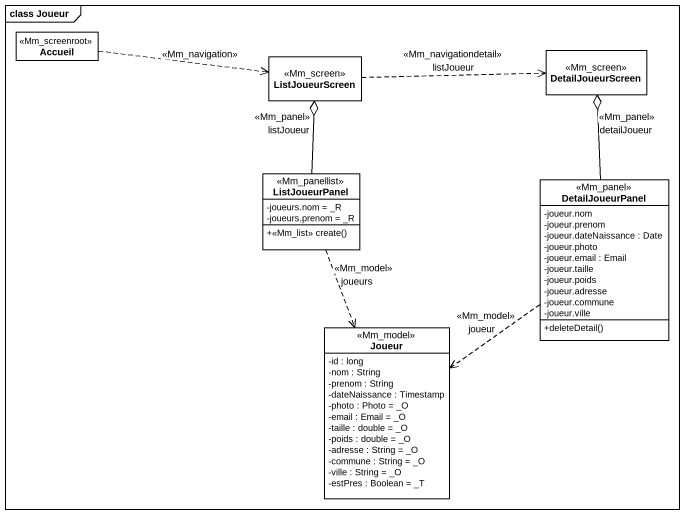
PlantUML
@startuml
mainframe class Joueur
hide circle
hide empty members
skinparam classAttributeIconSize 0
class Accueil <<Mm_screenroot>>
class DetailJoueurScreen <<Mm_screen>>
class ListJoueurScreen <<Mm_screen>>
class ListJoueurPanel <<Mm_panellist>> {
  -joueurs.nom = _R
  -joueurs.prenom = _R
  +<<Mm_list>> create()
}
class DetailJoueurPanel <<Mm_panel>> {
  -joueur.nom
  -joueur.prenom
  -joueur.dateNaissance : Date
  -joueur.photo
  -joueur.email : Email
  -joueur.taille
  -joueur.poids
  -joueur.adresse
  -joueur.commune
  -joueur.ville
  +deleteDetail()
}
class Joueur <<Mm_model>> {
  -id : long
  -nom : String
  -prenom : String
  -dateNaissance : Timestamp
  -photo : Photo = _O
  -email : Email = _O
  -taille : double = _O
  -poids : double = _O
  -adresse : String = _O
  -commune : String = _O
  -ville : String = _O
  -estPres : Boolean = _T
}
Accueil .right.> ListJoueurScreen : <<Mm_navigation>>
DetailJoueurScreen o-- DetailJoueurPanel : <<Mm_panel>>\ndetailJoueur
ListJoueurScreen .right.> DetailJoueurScreen : <<Mm_navigationdetail>>\nlistJoueur
ListJoueurScreen o-- ListJoueurPanel : <<Mm_panel>>\nlistJoueur
ListJoueurPanel ..> Joueur : <<Mm_model>>\njoueurs
DetailJoueurPanel ..> Joueur : <<Mm_model>>\njoueur
@enduml
